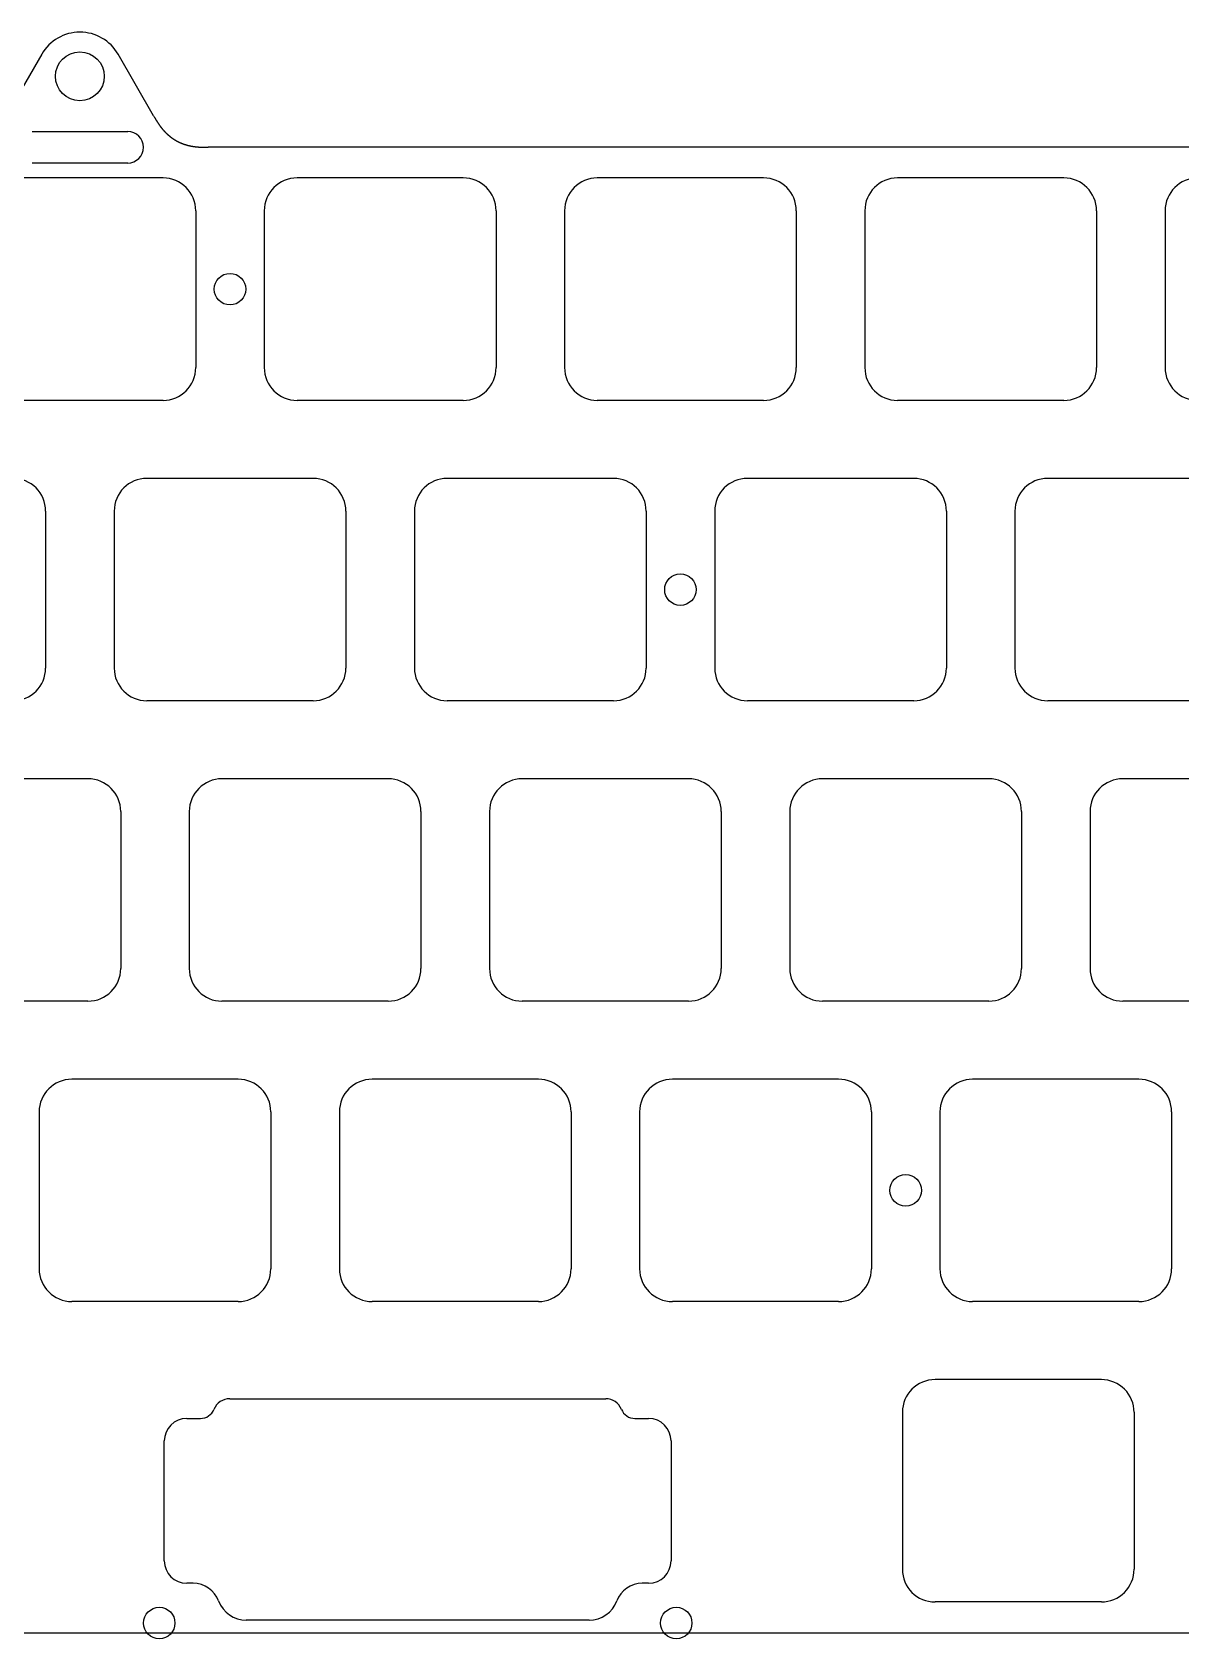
# Model space of a CAD drawing. Header units: millimetres. Extents: x -9 to 276, y -92 to 16.
# Drawn here: x 130.3 to 203.2, y -85.6 to 16.3 of the extents above; entities that cross this region are included whole.
import ezdxf

# ---------------------------------------------------------------- set-up
doc = ezdxf.new("R2010")
doc.units = ezdxf.units.MM
doc.layers.add('Edge.Cuts', color=53, linetype='CONTINUOUS', true_color=0xc8a339)

msp = doc.modelspace()

# ---------------------------------------------------------------- linework, layer by layer
at = {"layer": 'Edge.Cuts', "linetype": 'CONTINUOUS'}
for p, q in [((130.925129, 14.9), (128.673462, 11)), ((138.026537, 11), (135.774871, 14.9)), ((138.026537, 11), (138.048643, 10.961725)), ((138.048643, 10.961725), (138.070962, 10.923156)), ((138.070962, 10.923156), (138.082212, 10.903769)), ((138.082212, 10.903769), (138.093527, 10.884317)), ((138.093527, 10.884317), (138.104911, 10.864802)), ((138.104911, 10.864802), (138.116369, 10.845228)), ((138.116369, 10.845228), (138.127904, 10.825597)), ((138.127904, 10.825597), (138.13952, 10.805913)), ((138.13952, 10.805913), (138.151221, 10.786177)), ((138.151221, 10.786177), (138.163012, 10.766393)), ((138.163012, 10.766393), (138.174895, 10.746563)), ((138.174895, 10.746563), (138.186876, 10.726691)), ((138.186876, 10.726691), (138.198958, 10.706778)), ((138.198958, 10.706778), (138.211144, 10.686828)), ((138.211144, 10.686828), (138.223439, 10.666844)), ((138.223439, 10.666844), (138.229629, 10.656839)), ((138.229629, 10.656839), (138.235848, 10.646828)), ((138.235848, 10.646828), (138.242096, 10.636808)), ((138.242096, 10.636808), (138.248373, 10.626782)), ((138.248373, 10.626782), (138.254681, 10.61675)), ((138.254681, 10.61675), (138.261019, 10.606711)), ((138.261019, 10.606711), (138.267389, 10.596666)), ((138.267389, 10.596666), (138.27379, 10.586616)), ((138.27379, 10.586616), (138.280223, 10.576561)), ((138.280223, 10.576561), (138.286689, 10.566501)), ((138.286689, 10.566501), (138.293189, 10.556436)), ((138.293189, 10.556436), (138.299722, 10.546367)), ((138.299722, 10.546367), (138.306289, 10.536295)), ((138.306289, 10.536295), (138.312891, 10.526219)), ((138.312891, 10.526219), (138.319528, 10.51614)), ((138.319528, 10.51614), (138.3262, 10.506058)), ((138.3262, 10.506058), (138.332909, 10.495974)), ((138.332909, 10.495974), (138.339654, 10.485888)), ((138.339654, 10.485888), (138.346437, 10.4758)), ((138.346437, 10.4758), (138.353257, 10.465711)), ((138.353257, 10.465711), (138.360115, 10.45562)), ((138.360115, 10.45562), (138.367012, 10.445529)), ((138.367012, 10.445529), (138.373948, 10.435438)), ((138.373948, 10.435438), (138.380924, 10.425347)), ((138.380924, 10.425347), (138.38794, 10.415256)), ((138.38794, 10.415256), (138.394996, 10.405166)), ((138.394996, 10.405166), (138.402094, 10.395077)), ((138.402094, 10.395077), (138.409233, 10.384989)), ((138.409233, 10.384989), (138.416414, 10.374903)), ((138.416414, 10.374903), (138.423638, 10.36482)), ((138.423638, 10.36482), (138.430905, 10.354738)), ((138.430905, 10.354738), (138.438215, 10.34466)), ((138.438215, 10.34466), (138.44557, 10.334585)), ((138.44557, 10.334585), (138.452969, 10.324513)), ((138.452969, 10.324513), (138.460413, 10.314445)), ((138.460413, 10.314445), (138.467902, 10.304381)), ((138.467902, 10.304381), (138.475438, 10.294322)), ((138.475438, 10.294322), (138.48302, 10.284267)), ((138.48302, 10.284267), (138.49065, 10.274218)), ((138.49065, 10.274218), (138.498327, 10.264175)), ((138.498327, 10.264175), (138.506052, 10.254137)), ((138.506052, 10.254137), (138.513825, 10.244105)), ((138.513825, 10.244105), (138.521648, 10.234081)), ((138.521648, 10.234081), (138.52952, 10.224063)), ((138.52952, 10.224063), (138.537442, 10.214052)), ((138.537442, 10.214052), (138.545414, 10.204049)), ((138.545414, 10.204049), (138.553438, 10.194055)), ((138.553438, 10.194055), (138.561513, 10.184068)), ((130.318762, 10), (136.381237, 10)), ((138.561513, 10.184068), (138.56964, 10.17409)), ((138.56964, 10.17409), (138.577819, 10.164121)), ((138.577819, 10.164121), (138.586052, 10.154162)), ((138.586052, 10.154162), (138.594338, 10.144212)), ((138.594338, 10.144212), (138.602678, 10.134273)), ((138.602678, 10.134273), (138.611072, 10.124344)), ((138.611072, 10.124344), (138.619522, 10.114425)), ((138.619522, 10.114425), (138.628026, 10.104518)), ((138.628026, 10.104518), (138.636587, 10.094622)), ((138.636587, 10.094622), (138.645205, 10.084738)), ((138.645205, 10.084738), (138.653879, 10.074866)), ((138.653879, 10.074866), (138.662611, 10.065007)), ((138.662611, 10.065007), (138.6714, 10.055161)), ((138.6714, 10.055161), (138.680248, 10.045327)), ((138.680248, 10.045327), (138.689155, 10.035508)), ((138.689155, 10.035508), (138.698122, 10.025702)), ((138.698122, 10.025702), (138.707148, 10.01591)), ((138.707148, 10.01591), (138.716235, 10.006133)), ((138.716235, 10.006133), (138.725383, 9.996371)), ((138.725383, 9.996371), (138.734592, 9.986624)), ((138.734592, 9.986624), (138.743863, 9.976893)), ((138.743863, 9.976893), (138.753196, 9.967178)), ((138.753196, 9.967178), (138.762593, 9.957479)), ((138.762593, 9.957479), (138.772052, 9.947796)), ((138.772052, 9.947796), (138.781576, 9.938131)), ((138.781576, 9.938131), (138.791164, 9.928483)), ((138.791164, 9.928483), (138.800817, 9.918853)), ((138.800817, 9.918853), (138.810535, 9.909241)), ((138.810535, 9.909241), (138.820319, 9.899647)), ((138.820319, 9.899647), (138.830169, 9.890072)), ((138.830169, 9.890072), (138.840087, 9.880516)), ((138.840087, 9.880516), (138.850071, 9.87098)), ((138.850071, 9.87098), (138.860124, 9.861463)), ((138.860124, 9.861463), (138.870245, 9.851966)), ((138.870245, 9.851966), (138.880434, 9.84249)), ((138.880434, 9.84249), (138.890693, 9.833035)), ((138.890693, 9.833035), (138.901022, 9.823601)), ((138.901022, 9.823601), (138.911421, 9.814188)), ((138.911421, 9.814188), (138.921891, 9.804797)), ((138.921891, 9.804797), (138.932433, 9.795429)), ((138.932433, 9.795429), (138.943046, 9.786083)), ((138.943046, 9.786083), (138.953731, 9.77676)), ((138.953731, 9.77676), (138.96449, 9.76746)), ((138.96449, 9.76746), (138.975321, 9.758183)), ((138.975321, 9.758183), (138.986226, 9.748931)), ((138.986226, 9.748931), (138.997206, 9.739703)), ((138.997206, 9.739703), (139.003256, 9.734655)), ((139.003256, 9.734655), (139.009318, 9.729623)), ((139.009318, 9.729623), (139.015391, 9.724608)), ((139.015391, 9.724608), (139.021476, 9.71961)), ((139.021476, 9.71961), (139.027572, 9.714627)), ((139.027572, 9.714627), (139.033679, 9.709662)), ((139.033679, 9.709662), (139.039798, 9.704712)), ((139.039798, 9.704712), (139.045929, 9.69978)), ((139.045929, 9.69978), (139.052071, 9.694863)), ((139.052071, 9.694863), (139.058224, 9.689964)), ((139.058224, 9.689964), (139.064388, 9.68508)), ((139.064388, 9.68508), (139.070564, 9.680214)), ((139.070564, 9.680214), (139.076751, 9.675364)), ((139.076751, 9.675364), (139.082949, 9.67053)), ((139.082949, 9.67053), (139.089159, 9.665713)), ((139.089159, 9.665713), (139.09538, 9.660913)), ((139.09538, 9.660913), (139.101612, 9.656129)), ((139.101612, 9.656129), (139.107855, 9.651362)), ((139.107855, 9.651362), (139.114109, 9.646612)), ((139.114109, 9.646612), (139.120375, 9.641878)), ((139.120375, 9.641878), (139.126651, 9.637161)), ((139.126651, 9.637161), (139.132939, 9.632461)), ((139.132939, 9.632461), (139.139237, 9.627777)), ((139.139237, 9.627777), (139.145547, 9.62311)), ((139.145547, 9.62311), (139.151868, 9.61846)), ((139.151868, 9.61846), (139.158199, 9.613827)), ((139.158199, 9.613827), (139.164542, 9.60921)), ((139.164542, 9.60921), (139.170895, 9.604611)), ((139.170895, 9.604611), (139.17726, 9.600028)), ((139.17726, 9.600028), (139.183635, 9.595461)), ((139.183635, 9.595461), (139.190021, 9.590912)), ((139.190021, 9.590912), (139.196418, 9.586379)), ((139.196418, 9.586379), (139.202826, 9.581864)), ((139.202826, 9.581864), (139.209244, 9.577365)), ((139.209244, 9.577365), (139.215673, 9.572883)), ((139.215673, 9.572883), (139.222113, 9.568418)), ((139.222113, 9.568418), (139.228564, 9.56397)), ((139.228564, 9.56397), (139.235025, 9.559539)), ((139.235025, 9.559539), (139.241497, 9.555124)), ((139.241497, 9.555124), (139.24798, 9.550727)), ((139.24798, 9.550727), (139.254473, 9.546347)), ((139.254473, 9.546347), (139.260977, 9.541983)), ((139.260977, 9.541983), (139.267492, 9.537637)), ((139.267492, 9.537637), (139.274017, 9.533308)), ((139.274017, 9.533308), (139.280552, 9.528995)), ((139.280552, 9.528995), (139.287098, 9.5247)), ((139.287098, 9.5247), (139.293655, 9.520422)), ((139.293655, 9.520422), (139.300222, 9.516161)), ((139.300222, 9.516161), (139.306799, 9.511917)), ((139.306799, 9.511917), (139.313387, 9.50769)), ((139.313387, 9.50769), (139.319985, 9.50348)), ((139.319985, 9.50348), (139.326593, 9.499287)), ((139.326593, 9.499287), (139.333212, 9.495111)), ((139.333212, 9.495111), (139.339841, 9.490953)), ((139.339841, 9.490953), (139.34648, 9.486812)), ((139.34648, 9.486812), (139.35313, 9.482687)), ((139.35313, 9.482687), (139.35979, 9.47858)), ((139.35979, 9.47858), (139.36646, 9.474491)), ((139.36646, 9.474491), (139.37314, 9.470418)), ((139.37314, 9.470418), (139.37983, 9.466363)), ((139.37983, 9.466363), (139.386531, 9.462325)), ((139.386531, 9.462325), (139.393241, 9.458304)), ((139.393241, 9.458304), (139.399962, 9.454301)), ((139.399962, 9.454301), (139.406693, 9.450314)), ((139.406693, 9.450314), (139.413433, 9.446346)), ((139.413433, 9.446346), (139.420184, 9.442394)), ((139.420184, 9.442394), (139.426945, 9.43846)), ((139.426945, 9.43846), (139.433716, 9.434543)), ((139.433716, 9.434543), (139.440496, 9.430643)), ((139.440496, 9.430643), (139.447287, 9.426761)), ((139.447287, 9.426761), (139.454087, 9.422896)), ((139.454087, 9.422896), (139.460898, 9.419049)), ((139.460898, 9.419049), (139.467718, 9.415219)), ((139.467718, 9.415219), (139.474548, 9.411406)), ((139.474548, 9.411406), (139.481387, 9.407611)), ((139.481387, 9.407611), (139.488237, 9.403834)), ((139.488237, 9.403834), (139.495096, 9.400073)), ((139.495096, 9.400073), (139.501965, 9.396331)), ((139.501965, 9.396331), (139.508844, 9.392606)), ((139.508844, 9.392606), (139.515732, 9.388898)), ((139.515732, 9.388898), (139.52263, 9.385208)), ((139.52263, 9.385208), (139.529538, 9.381535)), ((139.529538, 9.381535), (139.536455, 9.37788)), ((139.536455, 9.37788), (139.543382, 9.374242)), ((139.543382, 9.374242), (139.550318, 9.370622)), ((139.550318, 9.370622), (139.557264, 9.36702)), ((139.557264, 9.36702), (139.564219, 9.363435)), ((139.564219, 9.363435), (139.571184, 9.359868)), ((139.571184, 9.359868), (139.578158, 9.356319)), ((139.578158, 9.356319), (139.585142, 9.352787)), ((139.585142, 9.352787), (139.592135, 9.349273)), ((139.592135, 9.349273), (139.599137, 9.345776)), ((139.599137, 9.345776), (139.606149, 9.342297)), ((139.606149, 9.342297), (139.61317, 9.338836)), ((139.61317, 9.338836), (139.620201, 9.335392)), ((139.620201, 9.335392), (139.627241, 9.331967)), ((139.627241, 9.331967), (139.63429, 9.328559)), ((139.63429, 9.328559), (139.641348, 9.325169)), ((139.641348, 9.325169), (139.648415, 9.321796)), ((139.648415, 9.321796), (139.655492, 9.318441)), ((139.655492, 9.318441), (139.662578, 9.315104)), ((139.662578, 9.315104), (139.669673, 9.311785)), ((139.669673, 9.311785), (139.676777, 9.308484)), ((139.676777, 9.308484), (139.68389, 9.305201)), ((139.68389, 9.305201), (139.691012, 9.301935)), ((139.691012, 9.301935), (139.698144, 9.298687)), ((139.698144, 9.298687), (139.705284, 9.295457)), ((139.705284, 9.295457), (139.712433, 9.292245)), ((139.712433, 9.292245), (139.719591, 9.289051)), ((139.719591, 9.289051), (139.726759, 9.285875)), ((139.726759, 9.285875), (139.733935, 9.282717)), ((139.733935, 9.282717), (139.74112, 9.279577)), ((139.74112, 9.279577), (139.748314, 9.276454)), ((139.748314, 9.276454), (139.755516, 9.27335)), ((139.755516, 9.27335), (139.762728, 9.270263)), ((139.762728, 9.270263), (139.769948, 9.267195)), ((139.769948, 9.267195), (139.777177, 9.264145)), ((139.777177, 9.264145), (139.784415, 9.261112)), ((139.784415, 9.261112), (139.791662, 9.258098)), ((139.791662, 9.258098), (139.798917, 9.255101)), ((139.798917, 9.255101), (139.806181, 9.252123)), ((139.806181, 9.252123), (139.813454, 9.249163)), ((139.813454, 9.249163), (139.820735, 9.246221)), ((139.820735, 9.246221), (139.828025, 9.243297)), ((139.828025, 9.243297), (139.835323, 9.240391)), ((139.835323, 9.240391), (139.842631, 9.237503)), ((139.842631, 9.237503), (139.849946, 9.234633)), ((139.849946, 9.234633), (139.85727, 9.231782)), ((139.85727, 9.231782), (139.864603, 9.228948)), ((139.864603, 9.228948), (139.871944, 9.226133)), ((139.871944, 9.226133), (139.879293, 9.223336)), ((139.879293, 9.223336), (139.886651, 9.220557)), ((139.886651, 9.220557), (139.894017, 9.217797)), ((139.894017, 9.217797), (139.901392, 9.215054)), ((139.901392, 9.215054), (139.908775, 9.21233)), ((139.908775, 9.21233), (139.916166, 9.209625)), ((139.916166, 9.209625), (139.923566, 9.206937)), ((139.923566, 9.206937), (139.930974, 9.204268)), ((139.930974, 9.204268), (139.93839, 9.201617)), ((139.93839, 9.201617), (139.945814, 9.198984)), ((139.945814, 9.198984), (139.953247, 9.196369)), ((139.953247, 9.196369), (139.960687, 9.193773)), ((139.960687, 9.193773), (139.968136, 9.191196)), ((139.968136, 9.191196), (139.975593, 9.188636)), ((139.975593, 9.188636), (139.983058, 9.186095)), ((139.983058, 9.186095), (139.990531, 9.183572)), ((139.990531, 9.183572), (139.998013, 9.181068)), ((139.998013, 9.181068), (140.005502, 9.178582)), ((140.005502, 9.178582), (140.012999, 9.176115)), ((140.012999, 9.176115), (140.020504, 9.173666)), ((140.020504, 9.173666), (140.028017, 9.171235)), ((140.028017, 9.171235), (140.035539, 9.168823)), ((140.035539, 9.168823), (140.043068, 9.16643)), ((140.043068, 9.16643), (140.050605, 9.164055)), ((140.050605, 9.164055), (140.05126, 9.163849)), ((140.05126, 9.163849), (140.066331, 9.159166)), ((140.066331, 9.159166), (140.081436, 9.154556)), ((140.081436, 9.154556), (140.096576, 9.150018)), ((140.096576, 9.150018), (140.111753, 9.145553)), ((140.111753, 9.145553), (140.126966, 9.14116)), ((140.126966, 9.14116), (140.142218, 9.136839)), ((140.142218, 9.136839), (140.157509, 9.13259)), ((140.157509, 9.13259), (140.172842, 9.128412)), ((140.172842, 9.128412), (140.188216, 9.124305)), ((140.188216, 9.124305), (140.203635, 9.120269)), ((140.203635, 9.120269), (140.219098, 9.116303)), ((140.219098, 9.116303), (140.234608, 9.112408)), ((140.234608, 9.112408), (140.250166, 9.108583)), ((140.250166, 9.108583), (140.265773, 9.104828)), ((140.265773, 9.104828), (140.281431, 9.101143)), ((140.281431, 9.101143), (140.297143, 9.097527)), ((140.297143, 9.097527), (140.312909, 9.09398)), ((140.312909, 9.09398), (140.328731, 9.090502)), ((140.328731, 9.090502), (140.344612, 9.087093)), ((140.344612, 9.087093), (140.360553, 9.083752)), ((140.360553, 9.083752), (140.376556, 9.08048)), ((140.376556, 9.08048), (140.392624, 9.077276)), ((140.392624, 9.077276), (140.408759, 9.074139)), ((140.408759, 9.074139), (140.424962, 9.071071)), ((140.424962, 9.071071), (140.441237, 9.06807)), ((140.441237, 9.06807), (140.457586, 9.065136)), ((140.457586, 9.065136), (140.474012, 9.06227)), ((140.474012, 9.06227), (140.490517, 9.05947)), ((140.490517, 9.05947), (140.507104, 9.056737)), ((140.507104, 9.056737), (140.523778, 9.054071)), ((140.523778, 9.054071), (140.54054, 9.051471)), ((140.54054, 9.051471), (140.557394, 9.048938)), ((140.557394, 9.048938), (140.574344, 9.04647)), ((140.574344, 9.04647), (140.591394, 9.044069)), ((140.591394, 9.044069), (140.608549, 9.041733)), ((140.608549, 9.041733), (140.625811, 9.039462)), ((140.625811, 9.039462), (140.643186, 9.037257)), ((140.643186, 9.037257), (140.660679, 9.035118)), ((140.660679, 9.035118), (140.678296, 9.033043)), ((140.678296, 9.033043), (140.696041, 9.031033)), ((140.696041, 9.031033), (140.71392, 9.029088)), ((140.71392, 9.029088), (140.731941, 9.027208)), ((140.731941, 9.027208), (140.750111, 9.025391)), ((140.750111, 9.025391), (140.768436, 9.02364)), ((140.768436, 9.02364), (140.786925, 9.021952)), ((140.786925, 9.021952), (140.805586, 9.020328)), ((140.805586, 9.020328), (140.82443, 9.018769)), ((140.82443, 9.018769), (140.843468, 9.017272)), ((140.843468, 9.017272), (140.862709, 9.01584)), ((140.862709, 9.01584), (140.882168, 9.014471)), ((140.882168, 9.014471), (140.901858, 9.013165)), ((140.901858, 9.013165), (140.921795, 9.011922)), ((140.921795, 9.011922), (140.941996, 9.010742)), ((140.941996, 9.010742), (140.962482, 9.009624)), ((140.962482, 9.009624), (140.983272, 9.00857)), ((140.983272, 9.00857), (141.004394, 9.007577)), ((141.004394, 9.007577), (141.025875, 9.006648)), ((141.025875, 9.006648), (141.047749, 9.00578)), ((141.047749, 9.00578), (141.070053, 9.004974)), ((141.070053, 9.004974), (141.092833, 9.00423)), ((141.092833, 9.00423), (141.116143, 9.003547)), ((141.116143, 9.003547), (141.140048, 9.002926)), ((141.140048, 9.002926), (141.164625, 9.002365)), ((141.164625, 9.002365), (141.189976, 9.001866)), ((141.189976, 9.001866), (141.216227, 9.001427)), ((141.216227, 9.001427), (141.243544, 9.001048)), ((141.243544, 9.001048), (141.272153, 9.00073)), ((141.272153, 9.00073), (141.30238, 9.00047)), ((141.30238, 9.00047), (141.334715, 9.000269)), ((141.334715, 9.000269), (141.369972, 9.000126)), ((141.369972, 9.000126), (141.409709, 9.000038)), ((141.409709, 9.000038), (141.457742, 9.000003)), ((141.457742, 9.000003), (141.490638, 9)), ((229.984361, 9), (141.490638, 9)), ((136.381237, 8), (130.318762, 8)), ((138.625, 7.05), (128.075, 7.05)), ((157.675, 7.05), (147.125, 7.05)), ((176.725, 7.05), (166.175, 7.05)), ((195.775, 7.05), (185.225, 7.05)), ((140.7, 4.975), (140.7, -4.975)), ((145.05, 4.975), (145.05, -4.975)), ((159.75, 4.975), (159.75, -4.975)), ((164.1, 4.975), (164.1, -4.975)), ((178.8, 4.975), (178.8, -4.975)), ((183.15, 4.975), (183.15, -4.975)), ((197.85, 4.975), (197.85, -4.975)), ((202.2, 4.975), (202.2, -4.975)), ((138.625, -7.05), (128.075, -7.05)), ((157.675, -7.05), (147.125, -7.05)), ((176.725, -7.05), (166.175, -7.05)), ((195.775, -7.05), (185.225, -7.05)), ((148.15, -12), (137.6, -12)), ((167.2, -12), (156.65, -12)), ((186.25, -12), (175.7, -12)), ((205.3, -12), (194.75, -12)), ((131.175, -14.075), (131.175, -24.025)), ((135.525, -14.075), (135.525, -24.025)), ((150.225, -14.075), (150.225, -24.025)), ((154.575, -14.075), (154.575, -24.025)), ((169.275, -14.075), (169.275, -24.025)), ((173.625, -14.075), (173.625, -24.025)), ((188.325, -14.075), (188.325, -24.025)), ((192.675, -14.075), (192.675, -24.025)), ((148.15, -26.1), (137.6, -26.1)), ((167.2, -26.1), (156.65, -26.1)), ((186.25, -26.1), (175.7, -26.1)), ((205.3, -26.1), (194.75, -26.1)), ((133.8625, -31.05), (123.3125, -31.05)), ((152.9125, -31.05), (142.3625, -31.05)), ((171.9625, -31.05), (161.4125, -31.05)), ((191.0125, -31.05), (180.4625, -31.05)), ((210.0625, -31.05), (199.5125, -31.05)), ((135.9375, -33.125), (135.9375, -43.075)), ((140.2875, -33.125), (140.2875, -43.075)), ((154.9875, -33.125), (154.9875, -43.075)), ((159.3375, -33.125), (159.3375, -43.075)), ((174.0375, -33.125), (174.0375, -43.075)), ((178.3875, -33.125), (178.3875, -43.075)), ((193.0875, -33.125), (193.0875, -43.075)), ((197.4375, -33.125), (197.4375, -43.075)), ((133.8625, -45.15), (123.3125, -45.15)), ((152.9125, -45.15), (142.3625, -45.15)), ((171.9625, -45.15), (161.4125, -45.15)), ((191.0125, -45.15), (180.4625, -45.15)), ((210.0625, -45.15), (199.5125, -45.15)), ((143.3875, -50.1), (132.8375, -50.1)), ((162.4375, -50.1), (151.8875, -50.1)), ((181.4875, -50.1), (170.9375, -50.1)), ((200.5375, -50.1), (189.9875, -50.1)), ((130.7625, -52.175), (130.7625, -62.125)), ((145.4625, -52.175), (145.4625, -62.125)), ((149.8125, -52.175), (149.8125, -62.125)), ((164.5125, -52.175), (164.5125, -62.125)), ((168.8625, -52.175), (168.8625, -62.125)), ((183.5625, -52.175), (183.5625, -62.125)), ((187.9125, -52.175), (187.9125, -62.125)), ((202.6125, -52.175), (202.6125, -62.125)), ((143.3875, -64.2), (132.8375, -64.2)), ((162.4375, -64.2), (151.8875, -64.2)), ((181.4875, -64.2), (170.9375, -64.2)), ((200.5375, -64.2), (189.9875, -64.2)), ((48.621888, -85.2), (218.078111, -85.2))]:
    msp.add_line(p, q, dxfattribs=at)
at = {"layer": 'Edge.Cuts', "linetype": 'Continuous'}
for p, q in [((198.15625, -69.15), (187.606249, -69.15)), ((142.85343, -70.363025), (166.70867, -70.363025)), ((185.53125, -71.225), (185.53125, -81.175001)), ((200.23125, -71.225), (200.23125, -81.175)), ((140.13061, -71.615185), (140.99622, -71.615185)), ((168.56588, -71.615185), (169.43149, -71.615185)), ((138.70561, -80.641065), (138.70561, -73.040185)), ((170.85649, -73.040185), (170.85649, -80.641065)), ((140.53465, -82.066065), (140.13061, -82.066065)), ((169.43149, -82.066065), (169.02745, -82.066065)), ((198.15625, -83.25), (187.60625, -83.25)), ((165.65655, -84.402535), (143.90555, -84.402535))]:
    msp.add_line(p, q, dxfattribs=at)
at = {"layer": 'Edge.Cuts'}
for centre, radius in [((133.35, 13.5), 1.55), ((142.875, 0), 1), ((171.45, -19.05), 1), ((185.7375, -57.15), 1), ((138.38125, -84.590625), 1), ((171.18125, -84.590625), 1)]:
    msp.add_circle(centre, radius, dxfattribs=at)
for centre, radius, start, end in [((133.35, 13.5), 2.8, 30.00000134, 149.99999866), ((136.381237, 9), 1, -90, 90), ((138.625, 4.975), 2.075, 0, 90), ((147.125, 4.975), 2.075, 90, 180), ((157.675, 4.975), 2.075, 0, 90), ((166.175, 4.975), 2.075, 90, 180), ((176.725, 4.975), 2.075, 0, 90), ((185.225, 4.975), 2.075, 90, 180), ((195.775, 4.975), 2.075, 0, 90), ((204.275, 4.975), 2.075, 90, 180), ((138.625, -4.975), 2.075, -90, 0), ((147.125, -4.975), 2.075, -180, -90), ((157.675, -4.975), 2.075, -90, 0), ((166.175, -4.975), 2.075, -180, -90), ((176.725, -4.975), 2.075, -90, 0), ((185.225, -4.975), 2.075, -180, -90), ((195.775, -4.975), 2.075, -90, 0), ((204.275, -4.975), 2.075, -180, -90), ((129.1, -14.075), 2.075, 0, 90), ((137.6, -14.075), 2.075, 90, 180), ((148.15, -14.075), 2.075, 0, 90), ((156.65, -14.075), 2.075, 90, 180), ((167.2, -14.075), 2.075, 0, 90), ((175.7, -14.075), 2.075, 90, 180), ((186.25, -14.075), 2.075, 0, 90), ((194.75, -14.075), 2.075, 90, 180), ((129.1, -24.025), 2.075, -90, 0), ((137.6, -24.025), 2.075, -180, -90), ((148.15, -24.025), 2.075, -90, 0), ((156.65, -24.025), 2.075, -180, -90), ((167.2, -24.025), 2.075, -90, 0), ((175.7, -24.025), 2.075, -180, -90), ((186.25, -24.025), 2.075, -90, 0), ((194.75, -24.025), 2.075, -180, -90), ((133.8625, -33.125), 2.075, 0, 90), ((142.3625, -33.125), 2.075, 90, 180), ((152.9125, -33.125), 2.075, 0, 90), ((161.4125, -33.125), 2.075, 90, 180), ((171.9625, -33.125), 2.075, 0, 90), ((180.4625, -33.125), 2.075, 90, 180), ((191.0125, -33.125), 2.075, 0, 90), ((199.5125, -33.125), 2.075, 90, 180), ((133.8625, -43.075), 2.075, -90, 0), ((142.3625, -43.075), 2.075, -180, -90), ((152.9125, -43.075), 2.075, -90, 0), ((161.4125, -43.075), 2.075, -180, -90), ((171.9625, -43.075), 2.075, -90, 0), ((180.4625, -43.075), 2.075, -180, -90), ((191.0125, -43.075), 2.075, -90, 0), ((199.5125, -43.075), 2.075, -180, -90), ((132.8375, -52.175), 2.075, 90, 180), ((143.3875, -52.175), 2.075, 0, 90), ((151.8875, -52.175), 2.075, 90, 180), ((162.4375, -52.175), 2.075, 0, 90), ((170.9375, -52.175), 2.075, 90, 180), ((181.4875, -52.175), 2.075, 0, 90), ((189.9875, -52.175), 2.075, 90, 180), ((200.5375, -52.175), 2.075, 0, 90), ((132.8375, -62.125), 2.075, -180, -90), ((143.3875, -62.125), 2.075, -90, 0), ((151.8875, -62.125), 2.075, -180, -90), ((162.4375, -62.125), 2.075, -90, 0), ((170.9375, -62.125), 2.075, -180, -90), ((181.4875, -62.125), 2.075, -90, 0), ((189.9875, -62.125), 2.075, -180, -90), ((200.5375, -62.125), 2.075, -90, 0), ((187.6063, -71.225), 2.07505, 90.0014082, 180), ((198.1563, -71.225), 2.075, 0, 90.00138062), ((140.996223, -70.686778), 0.928407, 269.99981486, 337.97740026), ((142.853436, -71.438014), 1.074989, 90.00031979, 157.97636435), ((166.70865, -71.438025), 1.075, 22.02389934, 89.99893403), ((168.56575, -70.686925), 0.92826, 202.01712759, 270.0080241), ((140.130611, -73.040186), 1.425001, 90.00004021, 179.99995979), ((169.43149, -73.040185), 1.425, 0, 90), ((140.130611, -80.641064), 1.425001, 180.00004021, 269.99995979), ((169.43145, -80.641025), 1.42504, 270.00160826, 359.99839174), ((187.6063, -81.175), 2.075, 180.00002761, 269.99861938), ((198.1563, -81.175), 2.07495, 269.99861935, 0), ((140.53466, -83.790997), 1.724932, 20.54603836, 90.00033216), ((169.0275, -83.791065), 1.724999, 90.00166075, 159.45274057), ((143.905564, -82.527574), 1.874961, 200.5461953, 269.99957218), ((165.65663, -82.527685), 1.874847, 269.99755518, 339.45579401)]:
    msp.add_arc(centre, radius, start, end, dxfattribs=at)

doc.saveas('drawing.dxf')
